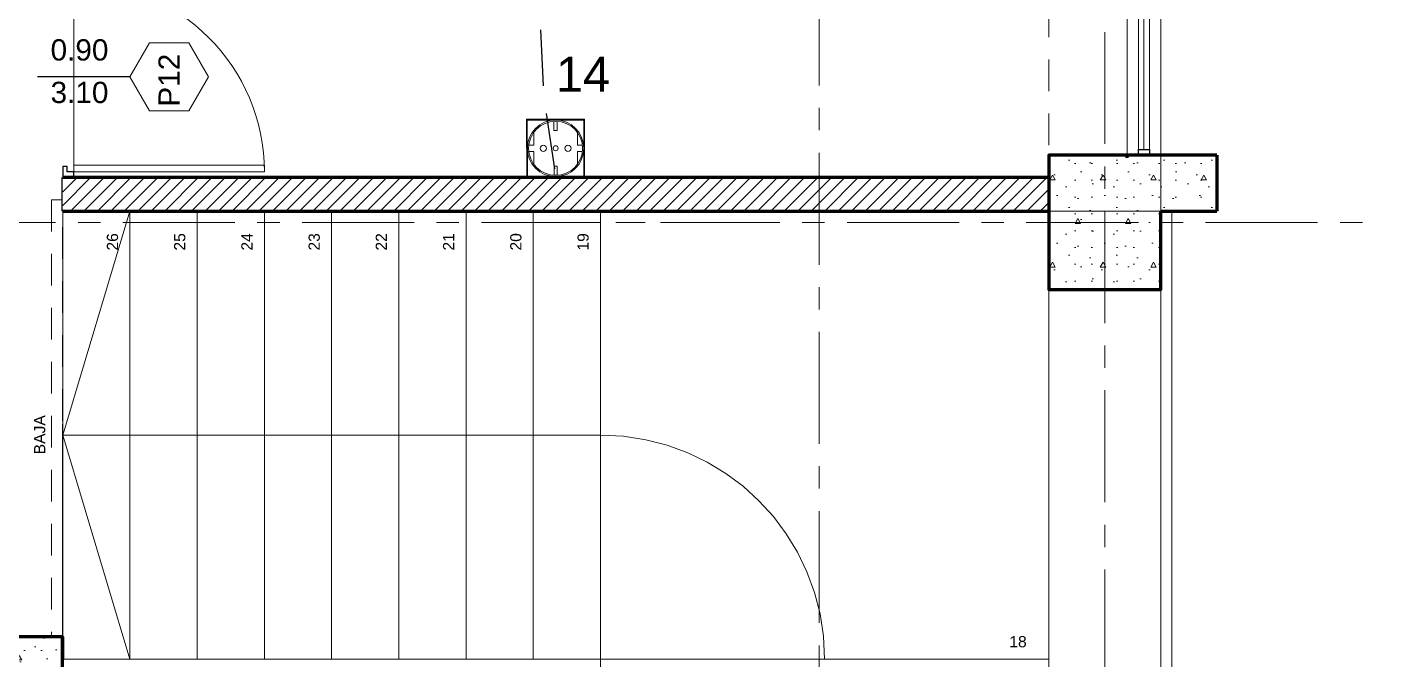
# Model space of a CAD drawing. Header units: inches. Extents: x -19 to 5698, y -728 to 92.
# Drawn here: x 416.51 to 422.52, y 24.75 to 27.57 of the extents above; entities that cross this region are included whole.
import ezdxf

# ---------------------------------------------------------------- set-up
doc = ezdxf.new("R2010")
doc.units = ezdxf.units.IN
doc.header["$MEASUREMENT"] = 0
doc.set_wipeout_variables(frame=1)
for name, pattern in [('ACAD_ISO04W100', [30, 24, -3, 0, -3]), ('HIDDEN', [0.375, 0.25, -0.125]), ('Hidden Line', [0.195611, 0.141111, -0.0545]), ('Línea Oculta', [0.195611, 0.141111, -0.0545]), ('Punto & Raya', [0.65, 0.5, -0.075, 0, -0.075]), ('Raya Pequeña', [0.141111, 0.070556, -0.070556]), ('Wipeout_Contour', [1, 0, -1])]:
    doc.linetypes.add(name, pattern=pattern)
doc.layers.get('0').update_dxf_attribs({"color": 61})
for name, color, linetype, lineweight in [('00 conduct tomacorr', 120, 'HIDDEN', 30), ('00 IE LUZ EMERGENCIA', 253, 'Continuous', 0), ('10 REM ACABADOS', 170, 'Continuous', 13)]:
    doc.layers.add(name, color=color, linetype=linetype, lineweight=lineweight)
for name, color, linetype in [('02 _ ARQ _ ALB _ Ejes Generales', 251, 'Continuous'), ('02 _ ARQ _ ALB _ Muros Interiores', 7, 'Continuous'), ('02 _ ARQ _ ZON _ Espacio.3D', 7, 'Continuous'), ('08 _ STR _ EXT _ 06 Columnas', 7, 'Continuous'), ('08 _ STR _ EXT _ 06 Elementos de Fachada', 7, 'Continuous'), ('08 _ STR _ EXT _ 07 Losa Aligerada', 7, 'Continuous'), ('08 _ STR _ EXT _ 09 Vigas', 251, 'Continuous'), ('08 _ STR _ EXT _ 11 Escaleras', 7, 'Continuous'), ('Estructura - 04 MURO', 7, 'Continuous'), ('Interior - CIELO RASSO', 7, 'Continuous'), ('Marcador - Secciones', 7, 'Continuous'), ('Notas - Etiquetas', 7, 'Continuous')]:
    doc.layers.add(name, color=color, linetype=linetype)
doc.styles.add('Annotative', font='arial.ttf')
doc.styles.add('Estilo_Generado_3', font='arial.ttf')
doc.styles.add('Estilo_Generado_4', font='swisse.ttf')
doc.dimstyles.new('Estilo_Generado__8', dxfattribs={"dimtxt": 0.18, "dimasz": 0.0912, "dimexe": 0.18, "dimexo": 0.0625, "dimgap": 0, "dimtad": 0, "dimtih": 1, "dimtoh": 1, "dimdec": 4, "dimzin": 0, "dimdsep": 46, "dimcen": 0.09, "dimadec": 0, "dimazin": 0, "dimtfac": 1, "dimtdec": 4, "dimtmove": 0, "dimatfit": 3, "dimldrblk": 'ARROWHEAD_5', "dimfxl": 1, "dimtolj": 1, "dimtzin": 0, "dimarcsym": 0})
pattern_1 = [(0, (370.00008, 2e-08), (0, 0.3897114), [0.024375, -0.200625]), (0, (370.11258, 0.19486), (0, 0.3897114), [0.024375, -0.200625]), (60, (370.00008, 2e-08), (-0.3375, 0.1948557), [0.024375, -0.200625]), (60, (370.22508, 2e-08), (-0.3375, 0.1948557), [0.024375, -0.200625]), (120, (370.02445, 2e-08), (0.3375, 0.1948557), [0.024375, -0.200625]), (120, (370.24945, 2e-08), (0.3375, 0.1948557), [0.024375, -0.200625]), (0, (370.000076, 0.0375), (0, 0.075), [0, -0.075, 0, -0.1125]), (45, (370.037576, 0.0375), (-0.05303301, 0.05303301), [0, -0.05625, 0, -0.09375])]
pattern_2 = [(45, (370.000076, 2e-08), (-0.030052038, 0.030052038), [])]

# ---------------------------------------------------------------- blocks, each defined once
blk = doc.blocks.new('ARROWHEAD_5')
at = {"linetype": 'Continuous', "lineweight": 0}
blk.add_hatch(color=0, dxfattribs=at).paths.add_polyline_path([(-1, 0.2679), (0, 0), (-1, -0.2679)])
at = {"color": 0, "linetype": 'Continuous', "lineweight": 0}
blk.add_line((0, 0), (-1, 0), dxfattribs=at)
blk = doc.blocks.new('tomacorriente schuko 2+T')
at = {"color": 3}
for p, q in [((-0.1377, -0.0281, -162.36), (-0.1377, -0.1227, -162.36)), ((-0.1377, -0.0281, -162.36), (-0.0441, -0.0281, -162.36)), ((-0.1367, -0.0296, -162.36), (-0.1367, -0.1211, -162.36)), ((-0.1367, -0.0296, -162.36), (-0.1367, -0.1211, -162.36)), ((-0.1367, -0.0296, -162.36), (-0.0452, -0.0296, -162.36)), ((-0.1367, -0.0296, -162.36), (-0.0909, -0.0296, -162.36)), ((-0.0935, -0.0318, -162.36), (-0.0935, -0.0465, -162.36)), ((-0.0909, -0.0296, -162.36), (-0.0452, -0.0296, -162.36)), ((-0.0883, -0.0318, -162.36), (-0.0883, -0.0465, -162.36)), ((-0.0452, -0.0296, -162.36), (-0.0452, -0.1211, -162.36)), ((-0.0452, -0.0296, -162.36), (-0.0452, -0.1211, -162.36)), ((-0.0441, -0.0281, -162.36), (-0.0441, -0.1227, -162.36)), ((-0.1261, -0.0496, -162.36), (-0.1261, -0.0701, -162.36)), ((-0.0935, -0.0465, -162.36), (-0.0883, -0.0465, -162.36)), ((-0.0557, -0.0496, -162.36), (-0.0557, -0.0701, -162.36)), ((-0.1342, -0.0701, -162.36), (-0.1261, -0.0701, -162.36)), ((-0.1342, -0.0806, -162.36), (-0.1261, -0.0806, -162.36)), ((-0.1261, -0.0806, -162.36), (-0.1261, -0.1011, -162.36)), ((-0.0557, -0.0701, -162.36), (-0.0476, -0.0701, -162.36)), ((-0.0557, -0.0806, -162.36), (-0.0476, -0.0806, -162.36)), ((-0.0557, -0.0806, -162.36), (-0.0557, -0.1011, -162.36)), ((-0.0935, -0.1043, -162.36), (-0.0883, -0.1043, -162.36)), ((-0.0935, -0.1043, -162.36), (-0.0935, -0.1189, -162.36)), ((-0.0883, -0.1043, -162.36), (-0.0883, -0.1189, -162.36)), ((-0.1377, -0.1227, -162.36), (-0.0441, -0.1227, -162.36)), ((-0.1367, -0.1211, -162.36), (-0.0452, -0.1211, -162.36)), ((-0.1367, -0.1211, -162.36), (-0.0909, -0.1211, -162.36)), ((-0.0909, -0.1211, -162.36), (-0.0452, -0.1211, -162.36))]:
    blk.add_line(p, q, dxfattribs=at)
for centre, radius in [((-0.0909, -0.0754, -162.36), 0.0457), ((-0.0909, -0.0754, -162.36), 0.0436), ((-0.1109, -0.0754, -162.36), 0.00505), ((-0.091, -0.0755, -162.36), 0.00406), ((-0.0709, -0.0754, -162.36), 0.00505)]:
    blk.add_circle(centre, radius, dxfattribs=at)

msp = doc.modelspace()

# ---------------------------------------------------------------- hatches: boundary and pattern name
at = {"layer": '08 _ STR _ EXT _ 06 Columnas', "linetype": 'Continuous', "lineweight": 9}
h = msp.add_hatch(dxfattribs=at)
h.set_pattern_fill('HORMIGÓN_EN_MASA_0002', style=0, pattern_type=2)
h.set_pattern_definition(pattern_1)
h.paths.add_polyline_path([(421.5701, 27), (421.4201, 26.75), (421.5701, 26.75)])
h = msp.add_hatch(dxfattribs=at)
h.set_pattern_fill('HORMIGÓN_EN_MASA_0002', style=0, pattern_type=2)
h.set_pattern_definition(pattern_1)
h.paths.add_polyline_path([(421.5701, 27), (421.4201, 27), (421.4201, 26.75)])
at = {"layer": '08 _ STR _ EXT _ 06 Elementos de Fachada', "linetype": 'Continuous', "lineweight": 9}
h = msp.add_hatch(dxfattribs=at)
h.set_pattern_fill('HORMIGÓN_EN_MASA_0002', color=250, style=0, pattern_type=2)
h.set_pattern_definition(pattern_1)
h.paths.add_polyline_path([(421.8201, 27), (421.5701, 27), (421.5701, 26.75), (421.8201, 26.75)])

# ---------------------------------------------------------------- linework, layer by layer
at = {"layer": '02 _ ARQ _ ALB _ Ejes Generales', "color": 251, "linetype": 'Punto & Raya', "lineweight": 13, "true_color": 0x636466}
msp.add_line((421.3201, 3.05), (421.3201, 44.9), dxfattribs=at)
at = {"layer": '02 _ ARQ _ ALB _ Muros Interiores', "color": 152, "linetype": 'Continuous', "lineweight": 25}
msp.add_line((416.9701, 27.35), (416.5576, 27.35), dxfattribs=at)
at = {"layer": '02 _ ARQ _ ALB _ Muros Interiores', "color": 165, "linetype": 'Continuous', "lineweight": 25}
for p, q in [((416.6901, 26.95), (416.6701, 26.95)), ((416.6701, 26.95), (416.6701, 26.9)), ((416.6901, 26.925), (416.6901, 26.95)), ((416.6701, 26.9), (416.7201, 26.9)), ((416.7201, 26.925), (416.6901, 26.925)), ((416.7201, 26.9), (416.7201, 26.925))]:
    msp.add_line(p, q, dxfattribs=at)
at = {"layer": '02 _ ARQ _ ALB _ Muros Interiores', "color": 165, "linetype": 'Continuous', "lineweight": 15}
for p, q in [((416.7201, 26.925), (416.7201, 26.955)), ((416.7201, 26.955), (417.5701, 26.955)), ((417.5701, 26.955), (417.5701, 26.925)), ((417.5701, 26.925), (416.7201, 26.925))]:
    msp.add_line(p, q, dxfattribs=at)
at = {"layer": '02 _ ARQ _ ALB _ Muros Interiores', "color": 7, "linetype": 'Continuous', "lineweight": 80}
msp.add_line((416.6701, 26.9), (416.7201, 26.9), dxfattribs=at)
msp.add_line((416.6701, 26.9), (416.7201, 26.9), dxfattribs=at)
msp.add_line((416.6701, 26.9), (416.7201, 26.9), dxfattribs=at)
at = {"layer": '02 _ ARQ _ ALB _ Muros Interiores', "color": 251, "linetype": 'Continuous', "lineweight": 13, "flags": 128}
msp.add_lwpolyline([(417.3201, 27.35), (417.2326, 27.5016), (417.0576, 27.5016), (416.9701, 27.35), (417.0576, 27.1984), (417.2326, 27.1984)], close=True, dxfattribs=at)
at = {"layer": '02 _ ARQ _ ALB _ Muros Interiores', "color": 165, "linetype": 'Continuous', "lineweight": 15}
msp.add_arc((416.7201, 26.925), 0.85, 0, 90, dxfattribs=at)
at = {"layer": '02 _ ARQ _ ZON _ Espacio.3D', "color": 254, "linetype": 'Continuous', "lineweight": 0, "flags": 128}
msp.add_lwpolyline([(415.6804, 20.35), (416.6701, 20.35), (416.67, 22.25), (416.17, 22.25), (416.17, 22.7), (416.67, 22.7), (416.67, 24.4), (416.17, 24.4), (416.17, 24.85), (416.67, 24.85), (416.6701, 26.75), (421.0701, 26.75), (421.0701, 27), (421.4201, 27), (421.4201, 29.7)], dxfattribs=at)
msp.add_lwpolyline([(421.4201, 29.7), (416.7201, 29.7), (416.7201, 26.9), (421.0701, 26.9), (421.0701, 27), (421.4201, 27)], close=True, dxfattribs=at)
at = {"layer": '08 _ STR _ EXT _ 06 Columnas', "color": 7, "linetype": 'Continuous', "lineweight": 80, "flags": 128}
msp.add_lwpolyline([(421.5701, 27), (421.4201, 27)], dxfattribs=at)
at = {"layer": '08 _ STR _ EXT _ 06 Elementos de Fachada', "color": 7, "linetype": 'Continuous', "lineweight": 80, "flags": 128}
for points in [[(421.8201, 27), (421.5701, 27)], [(421.8201, 27), (421.8201, 26.75)], [(421.5701, 26.75), (421.8201, 26.75)]]:
    msp.add_lwpolyline(points, dxfattribs=at)
at = {"layer": '08 _ STR _ EXT _ 07 Losa Aligerada', "color": 7, "linetype": 'Continuous', "lineweight": 18, "flags": 128}
msp.add_lwpolyline([(408.0698, 4.1), (413.5698, 4.1), (413.5698, 6.8828), (414.5701, 6.8828), (414.5701, 7.2038), (421.5701, 7.2038), (421.5701, 15.1499), (421.57, 15.1499), (421.57, 15.7999), (421.5701, 15.7999), (421.5701, 17.9501), (421.5701, 20.35), (419.0801, 20.35), (416.6701, 20.35), (416.6701, 22.35), (416.6701, 22.6), (416.6701, 24.5), (416.6701, 24.75), (416.6701, 26.75), (421.5701, 26.75), (421.5701, 29.7)], dxfattribs=at)
at = {"layer": '08 _ STR _ EXT _ 09 Vigas', "color": 251, "linetype": 'Hidden Line', "lineweight": 13, "true_color": 0x636466}
msp.add_line((421.5701, 7.2), (421.5701, 39.9), dxfattribs=at)
at = {"layer": 'Estructura - 04 MURO', "color": 165, "linetype": 'Continuous', "lineweight": 15}
for p, q in [((421.4201, 27), (421.4201, 29.7)), ((421.5701, 27), (421.5701, 29.7)), ((421.4701, 27.026), (421.4701, 28.33)), ((421.4951, 27.026), (421.4951, 28.33)), ((421.5201, 28.33), (421.5201, 27.026)), ((421.5701, 20.35), (421.5701, 26.75)), ((421.5701, 20.35), (421.5701, 26.75)), ((421.6201, 20.35), (421.6201, 26.75)), ((421.6201, 20.35), (421.6201, 26.75))]:
    msp.add_line(p, q, dxfattribs=at)
at = {"layer": 'Estructura - 04 MURO', "color": 7, "linetype": 'Continuous', "lineweight": 80}
for p, q in [((421.4701, 27), (421.4201, 27)), ((421.4701, 27), (421.4201, 27)), ((421.5201, 27), (421.4701, 27)), ((421.5201, 27), (421.4701, 27)), ((421.5201, 27), (421.4701, 27)), ((421.5701, 27), (421.5201, 27)), ((421.5701, 27), (421.5201, 27))]:
    msp.add_line(p, q, dxfattribs=at)
at = {"layer": 'Estructura - 04 MURO', "color": 165, "linetype": 'Continuous', "lineweight": 25}
for p, q in [((421.4701, 27), (421.4701, 27.026)), ((421.4701, 27.026), (421.5201, 27.026)), ((421.5201, 27.026), (421.5201, 27))]:
    msp.add_line(p, q, dxfattribs=at)
at = {"layer": 'Estructura - 04 MURO', "color": 251, "linetype": 'Línea Oculta', "lineweight": 13}
msp.add_line((421.5201, 26.4), (421.3701, 26.4), dxfattribs=at)
msp.add_line((421.5201, 26.4), (421.3701, 26.4), dxfattribs=at)
at = {"layer": 'Estructura - 04 MURO', "color": 7, "linetype": 'Continuous', "lineweight": 80, "flags": 128}
msp.add_lwpolyline([(421.4201, 26.9879), (421.4201, 27)], dxfattribs=at)
at = {"layer": 'Interior - CIELO RASSO', "color": 251, "linetype": 'Línea Oculta', "lineweight": 13, "flags": 128}
for points in [[(416.62, 26.8), (416.67, 26.8)], [(416.62, 26.8), (416.62, 24.85)], [(420.3101, 26.8), (416.67, 26.8)]]:
    msp.add_lwpolyline(points, dxfattribs=at)

# ---------------------------------------------------------------- texts
at = {"layer": '00 IE LUZ EMERGENCIA', "style": 'Annotative'}
msp.add_attdef('14', (418.8708, 27.2831, 0), '', height=0.1562, dxfattribs=at)
at = {"layer": '02 _ ARQ _ ALB _ Muros Interiores', "color": 5, "lineweight": 25, "char_height": 0.095, "attachment_point": 7, "style": 'Estilo_Generado_4'}
for s, insert in [('\\A1;{\\pql;\\pt0;\\fSwis721 Ex BT|b0|i0|c0|p34;0.90\\fSwis721 Ex BT|b0|i0|c0|p34;\\A1{\\H.66x;\\S^  ;}\\fSwis721 Ex BT|b0|i0|c0|p34;\\fSwis721 Ex BT|b0|i0|c0|p34;}', (416.6161, 27.3949)), ('\\A1;{\\pql;\\pt0;\\fSwis721 Ex BT|b0|i0|c0|p34;3.10\\fSwis721 Ex BT|b0|i0|c0|p34;\\A1{\\H.66x;\\S^  ;}\\fSwis721 Ex BT|b0|i0|c0|p34;\\fSwis721 Ex BT|b0|i0|c0|p34;}', (416.6161, 27.205))]:
    msp.add_mtext(s, dxfattribs=dict(at, insert=insert))
at = {"layer": '02 _ ARQ _ ALB _ Muros Interiores', "color": 5, "lineweight": 25, "insert": (417.1926, 27.2167), "char_height": 0.095, "attachment_point": 7, "rotation": 90, "style": 'Estilo_Generado_4'}
msp.add_mtext('\\A1;{\\pql;\\pt0;\\fSwis721 Ex BT|b0|i0|c0|p34;P12\\fSwis721 Ex BT|b0|i0|c0|p34;\\fSwis721 Ex BT|b0|i0|c0|p34;\\fSwis721 Ex BT|b0|i0|c0|p34;}', dxfattribs=at)
at = {"layer": '08 _ STR _ EXT _ 11 Escaleras', "color": 161, "lineweight": 13, "insert": (416.5676, 25.6643), "char_height": 0.05, "attachment_point": 4, "rotation": 90, "style": 'Estilo_Generado_3'}
msp.add_mtext('\\A1;{\\pql;\\fArial|b0|i0|c0|p34;BAJA}', dxfattribs=at)

# ---------------------------------------------------------------- next in the draw order: wipeouts: each hides what was drawn before it
at = {"color": 254, "linetype": 'Wipeout_Contour', "lineweight": 0, "ltscale": 13065.565029}
msp.add_wipeout([(421.0701, 24.75), (419.0701, 24.75), (419.0701, 22.35), (421.0701, 22.35)], dxfattribs=at).dxf.layer = '08 _ STR _ EXT _ 11 Escaleras'

# ---------------------------------------------------------------- next in the draw order: linework, layer by layer
at = {"layer": '08 _ STR _ EXT _ 11 Escaleras', "color": 161, "linetype": 'Continuous', "lineweight": 13}
for p, q in [((419.0701, 24.75), (419.0701, 22.35)), ((421.0701, 22.35), (421.0701, 24.75))]:
    msp.add_line(p, q, dxfattribs=at)

# ---------------------------------------------------------------- next in the draw order: wipeouts: each hides what was drawn before it
at = {"color": 254, "linetype": 'Wipeout_Contour', "lineweight": 0, "ltscale": 13065.606364}
msp.add_wipeout([(421.0701, 25.1898), (419.0701, 25.1898), (419.0701, 24.75), (421.0701, 24.75)], dxfattribs=at).dxf.layer = '08 _ STR _ EXT _ 11 Escaleras'

# ---------------------------------------------------------------- next in the draw order: linework, layer by layer
at = {"layer": '08 _ STR _ EXT _ 11 Escaleras', "color": 161, "linetype": 'Raya Pequeña', "lineweight": 13}
msp.add_line((421.0701, 25.1898), (419.0701, 25.1898), dxfattribs=at)
at = {"layer": '08 _ STR _ EXT _ 11 Escaleras', "color": 161, "linetype": 'Continuous', "lineweight": 13}
for p, q in [((419.0701, 25.1898), (419.0701, 24.75)), ((421.0701, 24.75), (421.0701, 25.1898))]:
    msp.add_line(p, q, dxfattribs=at)

# ---------------------------------------------------------------- next in the draw order: wipeouts: each hides what was drawn before it
at = {"color": 254, "linetype": 'Wipeout_Contour', "lineweight": 0, "ltscale": 13065.637894}
msp.add_wipeout([(419.0701, 25.1898), (421.0701, 25.1898), (421.0701, 26.75), (419.0701, 26.75)], dxfattribs=at).dxf.layer = '08 _ STR _ EXT _ 11 Escaleras'

# ---------------------------------------------------------------- next in the draw order: linework, layer by layer
at = {"layer": '08 _ STR _ EXT _ 11 Escaleras', "color": 161, "linetype": 'Continuous', "lineweight": 13}
for p, q in [((421.0701, 26.75), (419.0701, 26.75)), ((421.0701, 25.1898), (421.0701, 26.75))]:
    msp.add_line(p, q, dxfattribs=at)

# ---------------------------------------------------------------- next in the draw order: wipeouts: each hides what was drawn before it
at = {"color": 254, "linetype": 'Wipeout_Contour', "lineweight": 0, "ltscale": 13056.831443}
msp.add_wipeout([(419.0701, 26.75), (416.6701, 26.75), (416.6701, 24.75), (419.0701, 24.75)], dxfattribs=at).dxf.layer = '08 _ STR _ EXT _ 11 Escaleras'

# ---------------------------------------------------------------- next in the draw order: linework, layer by layer
at = {"layer": '08 _ STR _ EXT _ 11 Escaleras', "color": 161, "linetype": 'Continuous', "lineweight": 13}
for p, q in [((416.6701, 26.75), (416.6701, 24.75)), ((419.0701, 26.75), (416.6701, 26.75)), ((416.6701, 24.75), (419.0701, 24.75)), ((419.0701, 24.75), (421.0701, 24.75))]:
    msp.add_line(p, q, dxfattribs=at)
at = {"layer": '08 _ STR _ EXT _ 11 Escaleras', "color": 161, "linetype": 'Raya Pequeña', "lineweight": 13}
msp.add_line((418.9303, 24.75), (418.9303, 26.75), dxfattribs=at)

# ---------------------------------------------------------------- next in the draw order: wipeouts: each hides what was drawn before it
at = {"color": 254, "linetype": 'Wipeout_Contour', "lineweight": 0, "ltscale": 13065.595122}
msp.add_wipeout([(421.0701, 24.75), (419.0701, 24.75), (419.0701, 24.45), (421.0701, 24.45)], dxfattribs=at).dxf.layer = '08 _ STR _ EXT _ 11 Escaleras'

# ---------------------------------------------------------------- next in the draw order: linework, layer by layer
at = {"layer": '08 _ STR _ EXT _ 11 Escaleras', "color": 167, "linetype": 'Continuous', "lineweight": 18}
for p, q in [((421.0701, 24.75), (419.0701, 24.75)), ((419.0701, 24.75), (419.0701, 24.45)), ((421.0701, 24.45), (421.0701, 24.75))]:
    msp.add_line(p, q, dxfattribs=at)

# ---------------------------------------------------------------- next in the draw order: wipeouts: each hides what was drawn before it
at = {"color": 254, "linetype": 'Wipeout_Contour', "lineweight": 0, "ltscale": 13065.631169}
msp.add_wipeout([(419.0701, 24.75), (421.0701, 24.75), (421.0701, 26.75), (419.0701, 26.75)], dxfattribs=at).dxf.layer = '08 _ STR _ EXT _ 11 Escaleras'

# ---------------------------------------------------------------- next in the draw order: linework, layer by layer
at = {"layer": '08 _ STR _ EXT _ 11 Escaleras', "color": 167, "linetype": 'Continuous', "lineweight": 18}
for p, q in [((419.0701, 26.75), (419.0701, 24.75)), ((421.0701, 26.75), (419.0701, 26.75)), ((421.0701, 24.75), (421.0701, 26.75)), ((419.0701, 24.75), (421.0701, 24.75))]:
    msp.add_line(p, q, dxfattribs=at)

# ---------------------------------------------------------------- next in the draw order: wipeouts: each hides what was drawn before it
at = {"color": 254, "linetype": 'Wipeout_Contour', "lineweight": 0, "ltscale": 13061.031317}
msp.add_wipeout([(418.7701, 26.75), (418.7701, 24.75), (419.0701, 24.75), (419.0701, 26.75)], dxfattribs=at).dxf.layer = '08 _ STR _ EXT _ 11 Escaleras'

# ---------------------------------------------------------------- next in the draw order: linework, layer by layer
at = {"layer": '08 _ STR _ EXT _ 11 Escaleras', "color": 167, "linetype": 'Continuous', "lineweight": 18}
for p, q in [((419.0701, 26.75), (418.7701, 26.75)), ((418.7701, 26.75), (418.7701, 24.75)), ((419.0701, 24.75), (419.0701, 26.75)), ((418.7701, 24.75), (419.0701, 24.75))]:
    msp.add_line(p, q, dxfattribs=at)
msp.add_arc((419.0701, 24.75), 1, 0, 90, dxfattribs=at)

# ---------------------------------------------------------------- next in the draw order: wipeouts: each hides what was drawn before it
at = {"color": 254, "linetype": 'Wipeout_Contour', "lineweight": 0, "ltscale": 13059.831354}
msp.add_wipeout([(418.4701, 26.75), (418.4701, 24.75), (418.7701, 24.75), (418.7701, 26.75)], dxfattribs=at).dxf.layer = '08 _ STR _ EXT _ 11 Escaleras'
at = {"color": 254, "linetype": 'Wipeout_Contour', "lineweight": 0, "ltscale": 13065.595122}
msp.add_wipeout([(421.0701, 24.75), (419.0701, 24.75), (419.0701, 24.45), (421.0701, 24.45)], dxfattribs=at).dxf.layer = '08 _ STR _ EXT _ 11 Escaleras'

# ---------------------------------------------------------------- next in the draw order: linework, layer by layer
at = {"layer": '08 _ STR _ EXT _ 11 Escaleras', "color": 167, "linetype": 'Continuous', "lineweight": 18}
for p, q in [((418.7701, 26.75), (418.4701, 26.75)), ((418.4701, 26.75), (418.4701, 24.75)), ((418.7701, 24.75), (418.7701, 26.75)), ((418.4701, 24.75), (418.7701, 24.75))]:
    msp.add_line(p, q, dxfattribs=at)
at = {"layer": '08 _ STR _ EXT _ 11 Escaleras', "color": 161, "linetype": 'ACAD_ISO04W100', "lineweight": 13}
for p, q in [((421.0701, 24.75), (419.0701, 24.75)), ((419.0701, 24.75), (419.0701, 24.45)), ((421.0701, 24.45), (421.0701, 24.75))]:
    msp.add_line(p, q, dxfattribs=at)

# ---------------------------------------------------------------- next in the draw order: wipeouts: each hides what was drawn before it
at = {"color": 254, "linetype": 'Wipeout_Contour', "lineweight": 0, "ltscale": 13058.631392}
msp.add_wipeout([(418.1701, 26.75), (418.1701, 24.75), (418.4701, 24.75), (418.4701, 26.75)], dxfattribs=at).dxf.layer = '08 _ STR _ EXT _ 11 Escaleras'

# ---------------------------------------------------------------- next in the draw order: linework, layer by layer
at = {"layer": '08 _ STR _ EXT _ 11 Escaleras', "color": 167, "linetype": 'Continuous', "lineweight": 18}
for p, q in [((418.4701, 26.75), (418.1701, 26.75)), ((418.1701, 26.75), (418.1701, 24.75)), ((418.4701, 24.75), (418.4701, 26.75)), ((418.1701, 24.75), (418.4701, 24.75))]:
    msp.add_line(p, q, dxfattribs=at)

# ---------------------------------------------------------------- next in the draw order: wipeouts: each hides what was drawn before it
at = {"color": 254, "linetype": 'Wipeout_Contour', "lineweight": 0, "ltscale": 13057.431429}
msp.add_wipeout([(417.8701, 24.75), (418.1701, 24.75), (418.1701, 26.75), (417.8701, 26.75)], dxfattribs=at).dxf.layer = '08 _ STR _ EXT _ 11 Escaleras'

# ---------------------------------------------------------------- next in the draw order: linework, layer by layer
at = {"layer": '08 _ STR _ EXT _ 11 Escaleras', "color": 167, "linetype": 'Continuous', "lineweight": 18}
for p, q in [((418.1701, 26.75), (417.8701, 26.75)), ((417.8701, 26.75), (417.8701, 24.75)), ((418.1701, 24.75), (418.1701, 26.75)), ((417.8701, 24.75), (418.1701, 24.75))]:
    msp.add_line(p, q, dxfattribs=at)

# ---------------------------------------------------------------- next in the draw order: wipeouts: each hides what was drawn before it
at = {"color": 254, "linetype": 'Wipeout_Contour', "lineweight": 0, "ltscale": 13056.231466}
msp.add_wipeout([(417.5701, 24.75), (417.8701, 24.75), (417.8701, 26.75), (417.5701, 26.75)], dxfattribs=at).dxf.layer = '08 _ STR _ EXT _ 11 Escaleras'

# ---------------------------------------------------------------- next in the draw order: linework, layer by layer
at = {"layer": '08 _ STR _ EXT _ 11 Escaleras', "color": 167, "linetype": 'Continuous', "lineweight": 18}
for p, q in [((417.8701, 26.75), (417.5701, 26.75)), ((417.5701, 26.75), (417.5701, 24.75)), ((417.8701, 24.75), (417.8701, 26.75)), ((417.5701, 24.75), (417.8701, 24.75))]:
    msp.add_line(p, q, dxfattribs=at)

# ---------------------------------------------------------------- next in the draw order: wipeouts: each hides what was drawn before it
at = {"color": 254, "linetype": 'Wipeout_Contour', "lineweight": 0, "ltscale": 13055.031504}
msp.add_wipeout([(417.2701, 24.75), (417.5701, 24.75), (417.5701, 26.75), (417.2701, 26.75)], dxfattribs=at).dxf.layer = '08 _ STR _ EXT _ 11 Escaleras'

# ---------------------------------------------------------------- next in the draw order: linework, layer by layer
at = {"layer": '08 _ STR _ EXT _ 11 Escaleras', "color": 167, "linetype": 'Continuous', "lineweight": 18}
for p, q in [((417.5701, 26.75), (417.2701, 26.75)), ((417.2701, 26.75), (417.2701, 24.75)), ((417.5701, 24.75), (417.5701, 26.75)), ((417.2701, 24.75), (417.5701, 24.75))]:
    msp.add_line(p, q, dxfattribs=at)

# ---------------------------------------------------------------- next in the draw order: wipeouts: each hides what was drawn before it
at = {"color": 254, "linetype": 'Wipeout_Contour', "lineweight": 0, "ltscale": 13053.831541}
msp.add_wipeout([(416.9701, 24.75), (417.2701, 24.75), (417.2701, 26.75), (416.9701, 26.75)], dxfattribs=at).dxf.layer = '08 _ STR _ EXT _ 11 Escaleras'

# ---------------------------------------------------------------- next in the draw order: linework, layer by layer
at = {"layer": '08 _ STR _ EXT _ 11 Escaleras', "color": 167, "linetype": 'Continuous', "lineweight": 18}
for p, q in [((417.2701, 26.75), (416.9701, 26.75)), ((416.9701, 26.75), (416.9701, 24.75)), ((417.2701, 24.75), (417.2701, 26.75)), ((416.9701, 24.75), (417.2701, 24.75))]:
    msp.add_line(p, q, dxfattribs=at)

# ---------------------------------------------------------------- next in the draw order: wipeouts: each hides what was drawn before it
at = {"color": 254, "linetype": 'Wipeout_Contour', "lineweight": 0, "ltscale": 13052.631579}
msp.add_wipeout([(416.6701, 24.75), (416.9701, 24.75), (416.9701, 26.75), (416.6701, 26.75)], dxfattribs=at).dxf.layer = '08 _ STR _ EXT _ 11 Escaleras'

# ---------------------------------------------------------------- next in the draw order: linework, layer by layer
at = {"layer": '08 _ STR _ EXT _ 11 Escaleras', "color": 167, "linetype": 'Continuous', "lineweight": 18}
for p, q in [((416.9701, 26.75), (416.6701, 26.75)), ((416.6701, 26.75), (416.6701, 24.75)), ((416.9701, 26.75), (416.6701, 25.75)), ((416.9701, 24.75), (416.9701, 26.75)), ((416.9701, 25.75), (416.6701, 25.75)), ((416.6701, 25.75), (416.9701, 24.75)), ((419.0701, 25.75), (416.9701, 25.75)), ((416.6701, 24.75), (416.9701, 24.75))]:
    msp.add_line(p, q, dxfattribs=at)

# ---------------------------------------------------------------- next in the draw order: wipeouts: each hides what was drawn before it
at = {"color": 254, "linetype": 'Wipeout_Contour', "lineweight": 0, "ltscale": 13065.631169}
msp.add_wipeout([(419.0701, 24.75), (421.0701, 24.75), (421.0701, 26.75), (419.0701, 26.75)], dxfattribs=at).dxf.layer = '08 _ STR _ EXT _ 11 Escaleras'

# ---------------------------------------------------------------- next in the draw order: linework, layer by layer
at = {"layer": '08 _ STR _ EXT _ 11 Escaleras', "color": 161, "linetype": 'ACAD_ISO04W100', "lineweight": 13}
for p, q in [((419.0701, 26.75), (419.0701, 24.75)), ((421.0701, 26.75), (419.0701, 26.75)), ((421.0701, 24.75), (421.0701, 26.75)), ((419.0701, 24.75), (421.0701, 24.75))]:
    msp.add_line(p, q, dxfattribs=at)
at = {"layer": 'Interior - CIELO RASSO', "color": 251, "linetype": 'Línea Oculta', "lineweight": 13, "flags": 128}
msp.add_lwpolyline([(420.3101, 26.75), (420.3101, 26.8)], dxfattribs=at)

# ---------------------------------------------------------------- next in the draw order: texts
at = {"layer": '08 _ STR _ EXT _ 11 Escaleras', "color": 161, "lineweight": 13, "insert": (420.8942, 24.8274), "char_height": 0.05, "attachment_point": 4, "style": 'Estilo_Generado_3'}
msp.add_mtext('\\A1;{\\pql;\\fArial|b0|i0|c0|p34;18}', dxfattribs=at)

# ---------------------------------------------------------------- next in the draw order: wipeouts: each hides what was drawn before it
at = {"color": 254, "linetype": 'Wipeout_Contour', "lineweight": 0, "ltscale": 13061.031317}
msp.add_wipeout([(418.7701, 26.75), (418.7701, 24.75), (419.0701, 24.75), (419.0701, 26.75)], dxfattribs=at).dxf.layer = '08 _ STR _ EXT _ 11 Escaleras'

# ---------------------------------------------------------------- next in the draw order: linework, layer by layer
at = {"layer": '08 _ STR _ EXT _ 11 Escaleras', "color": 161, "linetype": 'ACAD_ISO04W100', "lineweight": 13}
for p, q in [((419.0701, 26.75), (418.7701, 26.75)), ((418.7701, 26.75), (418.7701, 24.75)), ((419.0701, 24.75), (419.0701, 26.75)), ((418.7701, 24.75), (419.0701, 24.75))]:
    msp.add_line(p, q, dxfattribs=at)
msp.add_arc((419.0701, 24.75), 1, 0, 90, dxfattribs=at)

# ---------------------------------------------------------------- next in the draw order: texts
at = {"layer": '08 _ STR _ EXT _ 11 Escaleras', "color": 161, "lineweight": 13, "insert": (418.9926, 26.5741), "char_height": 0.05, "attachment_point": 4, "rotation": 90, "style": 'Estilo_Generado_3'}
msp.add_mtext('\\A1;{\\pql;\\fArial|b0|i0|c0|p34;19}', dxfattribs=at)

# ---------------------------------------------------------------- next in the draw order: wipeouts: each hides what was drawn before it
at = {"color": 254, "linetype": 'Wipeout_Contour', "lineweight": 0, "ltscale": 13059.831354}
msp.add_wipeout([(418.4701, 26.75), (418.4701, 24.75), (418.7701, 24.75), (418.7701, 26.75)], dxfattribs=at).dxf.layer = '08 _ STR _ EXT _ 11 Escaleras'

# ---------------------------------------------------------------- next in the draw order: linework, layer by layer
at = {"layer": '02 _ ARQ _ ALB _ Ejes Generales', "color": 251, "linetype": 'Punto & Raya', "lineweight": 13, "true_color": 0x636466}
msp.add_line((418.5701, 26.7), (424.5701, 26.7), dxfattribs=at)
at = {"layer": '08 _ STR _ EXT _ 11 Escaleras', "color": 161, "linetype": 'ACAD_ISO04W100', "lineweight": 13}
for p, q in [((418.7701, 26.75), (418.4701, 26.75)), ((418.4701, 26.75), (418.4701, 24.75)), ((418.7701, 24.75), (418.7701, 26.75)), ((418.4701, 24.75), (418.7701, 24.75))]:
    msp.add_line(p, q, dxfattribs=at)

# ---------------------------------------------------------------- next in the draw order: texts
at = {"layer": '08 _ STR _ EXT _ 11 Escaleras', "color": 161, "lineweight": 13, "insert": (418.6926, 26.5741), "char_height": 0.05, "attachment_point": 4, "rotation": 90, "style": 'Estilo_Generado_3'}
msp.add_mtext('\\A1;{\\pql;\\fArial|b0|i0|c0|p34;20}', dxfattribs=at)

# ---------------------------------------------------------------- next in the draw order: wipeouts: each hides what was drawn before it
at = {"color": 254, "linetype": 'Wipeout_Contour', "lineweight": 0, "ltscale": 13058.631392}
msp.add_wipeout([(418.1701, 26.75), (418.1701, 24.75), (418.4701, 24.75), (418.4701, 26.75)], dxfattribs=at).dxf.layer = '08 _ STR _ EXT _ 11 Escaleras'

# ---------------------------------------------------------------- next in the draw order: linework, layer by layer
at = {"layer": '08 _ STR _ EXT _ 11 Escaleras', "color": 161, "linetype": 'ACAD_ISO04W100', "lineweight": 13}
for p, q in [((418.4701, 26.75), (418.1701, 26.75)), ((418.1701, 26.75), (418.1701, 24.75)), ((418.4701, 24.75), (418.4701, 26.75)), ((418.1701, 24.75), (418.4701, 24.75))]:
    msp.add_line(p, q, dxfattribs=at)

# ---------------------------------------------------------------- next in the draw order: texts
at = {"layer": '08 _ STR _ EXT _ 11 Escaleras', "color": 161, "lineweight": 13, "insert": (418.3922, 26.5741), "char_height": 0.05, "attachment_point": 4, "rotation": 90, "style": 'Estilo_Generado_3'}
msp.add_mtext('\\A1;{\\pql;\\fArial|b0|i0|c0|p34;21}', dxfattribs=at)

# ---------------------------------------------------------------- next in the draw order: wipeouts: each hides what was drawn before it
at = {"color": 254, "linetype": 'Wipeout_Contour', "lineweight": 0, "ltscale": 13057.431429}
msp.add_wipeout([(417.8701, 24.75), (418.1701, 24.75), (418.1701, 26.75), (417.8701, 26.75)], dxfattribs=at).dxf.layer = '08 _ STR _ EXT _ 11 Escaleras'

# ---------------------------------------------------------------- next in the draw order: linework, layer by layer
at = {"layer": '08 _ STR _ EXT _ 11 Escaleras', "color": 161, "linetype": 'ACAD_ISO04W100', "lineweight": 13}
for p, q in [((418.1701, 26.75), (417.8701, 26.75)), ((417.8701, 26.75), (417.8701, 24.75)), ((418.1701, 24.75), (418.1701, 26.75)), ((417.8701, 24.75), (418.1701, 24.75))]:
    msp.add_line(p, q, dxfattribs=at)

# ---------------------------------------------------------------- next in the draw order: texts
at = {"layer": '08 _ STR _ EXT _ 11 Escaleras', "color": 161, "lineweight": 13, "insert": (418.0922, 26.5741), "char_height": 0.05, "attachment_point": 4, "rotation": 90, "style": 'Estilo_Generado_3'}
msp.add_mtext('\\A1;{\\pql;\\fArial|b0|i0|c0|p34;22}', dxfattribs=at)

# ---------------------------------------------------------------- next in the draw order: wipeouts: each hides what was drawn before it
at = {"color": 254, "linetype": 'Wipeout_Contour', "lineweight": 0, "ltscale": 13056.231466}
msp.add_wipeout([(417.5701, 24.75), (417.8701, 24.75), (417.8701, 26.75), (417.5701, 26.75)], dxfattribs=at).dxf.layer = '08 _ STR _ EXT _ 11 Escaleras'

# ---------------------------------------------------------------- next in the draw order: linework, layer by layer
at = {"layer": '08 _ STR _ EXT _ 11 Escaleras', "color": 161, "linetype": 'ACAD_ISO04W100', "lineweight": 13}
for p, q in [((417.8701, 26.75), (417.5701, 26.75)), ((417.5701, 26.75), (417.5701, 24.75)), ((417.8701, 24.75), (417.8701, 26.75)), ((417.5701, 24.75), (417.8701, 24.75))]:
    msp.add_line(p, q, dxfattribs=at)

# ---------------------------------------------------------------- next in the draw order: texts
at = {"layer": '08 _ STR _ EXT _ 11 Escaleras', "color": 161, "lineweight": 13, "insert": (417.7927, 26.5741), "char_height": 0.05, "attachment_point": 4, "rotation": 90, "style": 'Estilo_Generado_3'}
msp.add_mtext('\\A1;{\\pql;\\fArial|b0|i0|c0|p34;23}', dxfattribs=at)

# ---------------------------------------------------------------- next in the draw order: wipeouts: each hides what was drawn before it
at = {"color": 254, "linetype": 'Wipeout_Contour', "lineweight": 0, "ltscale": 13055.031504}
msp.add_wipeout([(417.2701, 24.75), (417.5701, 24.75), (417.5701, 26.75), (417.2701, 26.75)], dxfattribs=at).dxf.layer = '08 _ STR _ EXT _ 11 Escaleras'

# ---------------------------------------------------------------- next in the draw order: linework, layer by layer
at = {"layer": '08 _ STR _ EXT _ 11 Escaleras', "color": 161, "linetype": 'ACAD_ISO04W100', "lineweight": 13}
for p, q in [((417.5701, 26.75), (417.2701, 26.75)), ((417.2701, 26.75), (417.2701, 24.75)), ((417.5701, 24.75), (417.5701, 26.75)), ((417.2701, 24.75), (417.5701, 24.75))]:
    msp.add_line(p, q, dxfattribs=at)

# ---------------------------------------------------------------- next in the draw order: texts
at = {"layer": '08 _ STR _ EXT _ 11 Escaleras', "color": 161, "lineweight": 13, "insert": (417.4922, 26.5741), "char_height": 0.05, "attachment_point": 4, "rotation": 90, "style": 'Estilo_Generado_3'}
msp.add_mtext('\\A1;{\\pql;\\fArial|b0|i0|c0|p34;24}', dxfattribs=at)

# ---------------------------------------------------------------- next in the draw order: wipeouts: each hides what was drawn before it
at = {"color": 254, "linetype": 'Wipeout_Contour', "lineweight": 0, "ltscale": 13053.831541}
msp.add_wipeout([(416.9701, 24.75), (417.2701, 24.75), (417.2701, 26.75), (416.9701, 26.75)], dxfattribs=at).dxf.layer = '08 _ STR _ EXT _ 11 Escaleras'

# ---------------------------------------------------------------- next in the draw order: linework, layer by layer
at = {"layer": '08 _ STR _ EXT _ 11 Escaleras', "color": 161, "linetype": 'ACAD_ISO04W100', "lineweight": 13}
for p, q in [((417.2701, 26.75), (416.9701, 26.75)), ((416.9701, 26.75), (416.9701, 24.75)), ((417.2701, 24.75), (417.2701, 26.75)), ((416.9701, 24.75), (417.2701, 24.75))]:
    msp.add_line(p, q, dxfattribs=at)

# ---------------------------------------------------------------- next in the draw order: texts
at = {"layer": '08 _ STR _ EXT _ 11 Escaleras', "color": 161, "lineweight": 13, "insert": (417.1926, 26.5741), "char_height": 0.05, "attachment_point": 4, "rotation": 90, "style": 'Estilo_Generado_3'}
msp.add_mtext('\\A1;{\\pql;\\fArial|b0|i0|c0|p34;25}', dxfattribs=at)

# ---------------------------------------------------------------- next in the draw order: wipeouts: each hides what was drawn before it
at = {"color": 254, "linetype": 'Wipeout_Contour', "lineweight": 0, "ltscale": 13052.631579}
msp.add_wipeout([(416.6701, 24.75), (416.9701, 24.75), (416.9701, 26.75), (416.6701, 26.75)], dxfattribs=at).dxf.layer = '08 _ STR _ EXT _ 11 Escaleras'

# ---------------------------------------------------------------- next in the draw order: hatches: boundary and pattern name
at = {"layer": '08 _ STR _ EXT _ 06 Columnas', "linetype": 'Continuous', "lineweight": 9}
h = msp.add_hatch(dxfattribs=at)
h.set_pattern_fill('HORMIGÓN_EN_MASA_0002', style=0, pattern_type=2)
h.set_pattern_definition(pattern_1)
h.paths.add_polyline_path([(416.17, 24.4), (416.67, 24.4), (416.67, 24.85), (416.17, 24.85)])

# ---------------------------------------------------------------- next in the draw order: linework, layer by layer
at = {"layer": '02 _ ARQ _ ALB _ Ejes Generales', "color": 251, "linetype": 'Punto & Raya', "lineweight": 13, "true_color": 0x636466}
msp.add_line((413.7385, 26.7), (419.7385, 26.7), dxfattribs=at)
at = {"layer": '02 _ ARQ _ ALB _ Muros Interiores', "color": 7, "linetype": 'Continuous', "lineweight": 80, "flags": 128}
msp.add_lwpolyline([(416.6701, 26.9), (416.6701, 26.75)], dxfattribs=at)
at = {"layer": '08 _ STR _ EXT _ 06 Columnas', "color": 7, "linetype": 'Continuous', "lineweight": 80, "flags": 128}
msp.add_lwpolyline([(416.17, 24.4), (416.67, 24.4), (416.67, 24.85), (416.17, 24.85)], close=True, dxfattribs=at)
at = {"layer": '08 _ STR _ EXT _ 11 Escaleras', "color": 161, "linetype": 'ACAD_ISO04W100', "lineweight": 13}
for p, q in [((416.9701, 26.75), (416.6701, 26.75)), ((416.6701, 26.75), (416.6701, 24.75)), ((416.9701, 26.75), (416.6701, 25.75)), ((416.9701, 24.75), (416.9701, 26.75)), ((416.9701, 25.75), (416.6701, 25.75)), ((416.6701, 25.75), (416.9701, 24.75)), ((419.0701, 25.75), (416.9701, 25.75)), ((416.6701, 24.75), (416.9701, 24.75))]:
    msp.add_line(p, q, dxfattribs=at)
at = {"layer": 'Interior - CIELO RASSO', "color": 251, "linetype": 'Línea Oculta', "lineweight": 13, "flags": 128}
for points in [[(416.67, 24.85), (416.67, 26.75)], [(416.67, 26.75), (420.3101, 26.75)]]:
    msp.add_lwpolyline(points, dxfattribs=at)

# ---------------------------------------------------------------- next in the draw order: texts
at = {"layer": '08 _ STR _ EXT _ 11 Escaleras', "color": 161, "lineweight": 13, "insert": (416.8926, 26.5741), "char_height": 0.05, "attachment_point": 4, "rotation": 90, "style": 'Estilo_Generado_3'}
msp.add_mtext('\\A1;{\\pql;\\fArial|b0|i0|c0|p34;26}', dxfattribs=at)

# ---------------------------------------------------------------- next in the draw order: wipeouts: each hides what was drawn before it
at = {"color": 254, "linetype": 'Wipeout_Contour', "lineweight": 0, "ltscale": 9789.603924}
msp.add_wipeout([(416.7201, 26.9), (416.6701, 26.9), (416.6701, 26.75)], dxfattribs=at).dxf.layer = 'Estructura - 04 MURO'

# ---------------------------------------------------------------- next in the draw order: hatches: boundary and pattern name
at = {"layer": 'Estructura - 04 MURO', "linetype": 'Continuous', "lineweight": 5}
h = msp.add_hatch(dxfattribs=at)
h.set_pattern_fill('LADRILLO_COMÚN_0002', color=250, style=0, pattern_type=2)
h.set_pattern_definition(pattern_2)
h.paths.add_polyline_path([(416.7201, 26.9), (416.6701, 26.9), (416.6701, 26.75)])

# ---------------------------------------------------------------- next in the draw order: wipeouts: each hides what was drawn before it
at = {"color": 254, "linetype": 'Wipeout_Contour', "lineweight": 0, "ltscale": 13060.865269}
msp.add_wipeout([(416.6701, 26.9), (416.6701, 26.75), (421.0701, 26.75), (421.0701, 26.9)], dxfattribs=at).dxf.layer = 'Estructura - 04 MURO'

# ---------------------------------------------------------------- next in the draw order: hatches: boundary and pattern name
at = {"layer": '08 _ STR _ EXT _ 06 Columnas', "linetype": 'Continuous', "lineweight": 9}
h = msp.add_hatch(dxfattribs=at)
h.set_pattern_fill('HORMIGÓN_EN_MASA_0002', style=0, pattern_type=2)
h.set_pattern_definition(pattern_1)
h.paths.add_polyline_path([(421.0701, 27), (421.0701, 26.4), (421.5701, 26.4), (421.5701, 26.75), (421.4201, 26.75), (421.4201, 27)])
at = {"layer": 'Estructura - 04 MURO', "linetype": 'Continuous', "lineweight": 5}
h = msp.add_hatch(dxfattribs=at)
h.set_pattern_fill('LADRILLO_COMÚN_0002', color=250, style=0, pattern_type=2)
h.set_pattern_definition(pattern_2)
h.paths.add_polyline_path([(416.6701, 26.9), (416.6701, 26.75), (421.0701, 26.75), (421.0701, 26.9)])

# ---------------------------------------------------------------- next in the draw order: linework, layer by layer
at = {"layer": '00 conduct tomacorr'}
msp.add_arc((422.4202, 27.6077), 3.62, 103.58306, 191.2734, dxfattribs=at)
at = {"layer": '08 _ STR _ EXT _ 06 Columnas', "color": 7, "linetype": 'Continuous', "lineweight": 80, "flags": 128}
msp.add_lwpolyline([(421.4201, 27), (421.0701, 27), (421.0701, 26.4), (421.5701, 26.4), (421.5701, 26.75)], dxfattribs=at)
at = {"layer": '08 _ STR _ EXT _ 09 Vigas', "color": 251, "linetype": 'Hidden Line', "lineweight": 13, "true_color": 0x636466}
msp.add_line((421.0701, 17.4), (421.0701, 29.7), dxfattribs=at)
at = {"layer": 'Estructura - 04 MURO', "color": 7, "linetype": 'Continuous', "lineweight": 80, "flags": 128}
for points in [[(421.0701, 26.9), (416.6701, 26.9)], [(416.6701, 26.75), (421.0701, 26.75)]]:
    msp.add_lwpolyline(points, dxfattribs=at)
at = {"layer": 'Marcador - Secciones', "color": 251, "linetype": 'Punto & Raya', "lineweight": 13, "true_color": 0x636466}
msp.add_line((420.0455, 46.2111), (420.0455, 0.9472), dxfattribs=at)

# ---------------------------------------------------------------- next in the draw order: block references
at = {"layer": '10 REM ACABADOS', "xscale": 2.759423129612763, "yscale": 2.759423129612763, "zscale": 2.759423129612763, "rotation": 180.0990031473628}
msp.add_blockref('tomacorriente schuko 2+T', (418.6193, 26.8221, 448.0199), dxfattribs=at)

# ---------------------------------------------------------------- next in the draw order: leaders
at = {"layer": 'Notas - Etiquetas', "color": 144, "linetype": 'Continuous', "lineweight": 13, "annotation_type": 0, "has_hookline": 1, "hookline_direction": 0, "text_width": 1.9482, "horizontal_direction": (1.3e-05, -1, 0)}
msp.add_leader([(416.6851, 28.775), (416.2793, 28.775), (416.2793, 28.714)], dimstyle='Estilo_Generado__8', dxfattribs=at)

doc.saveas('drawing.dxf')
